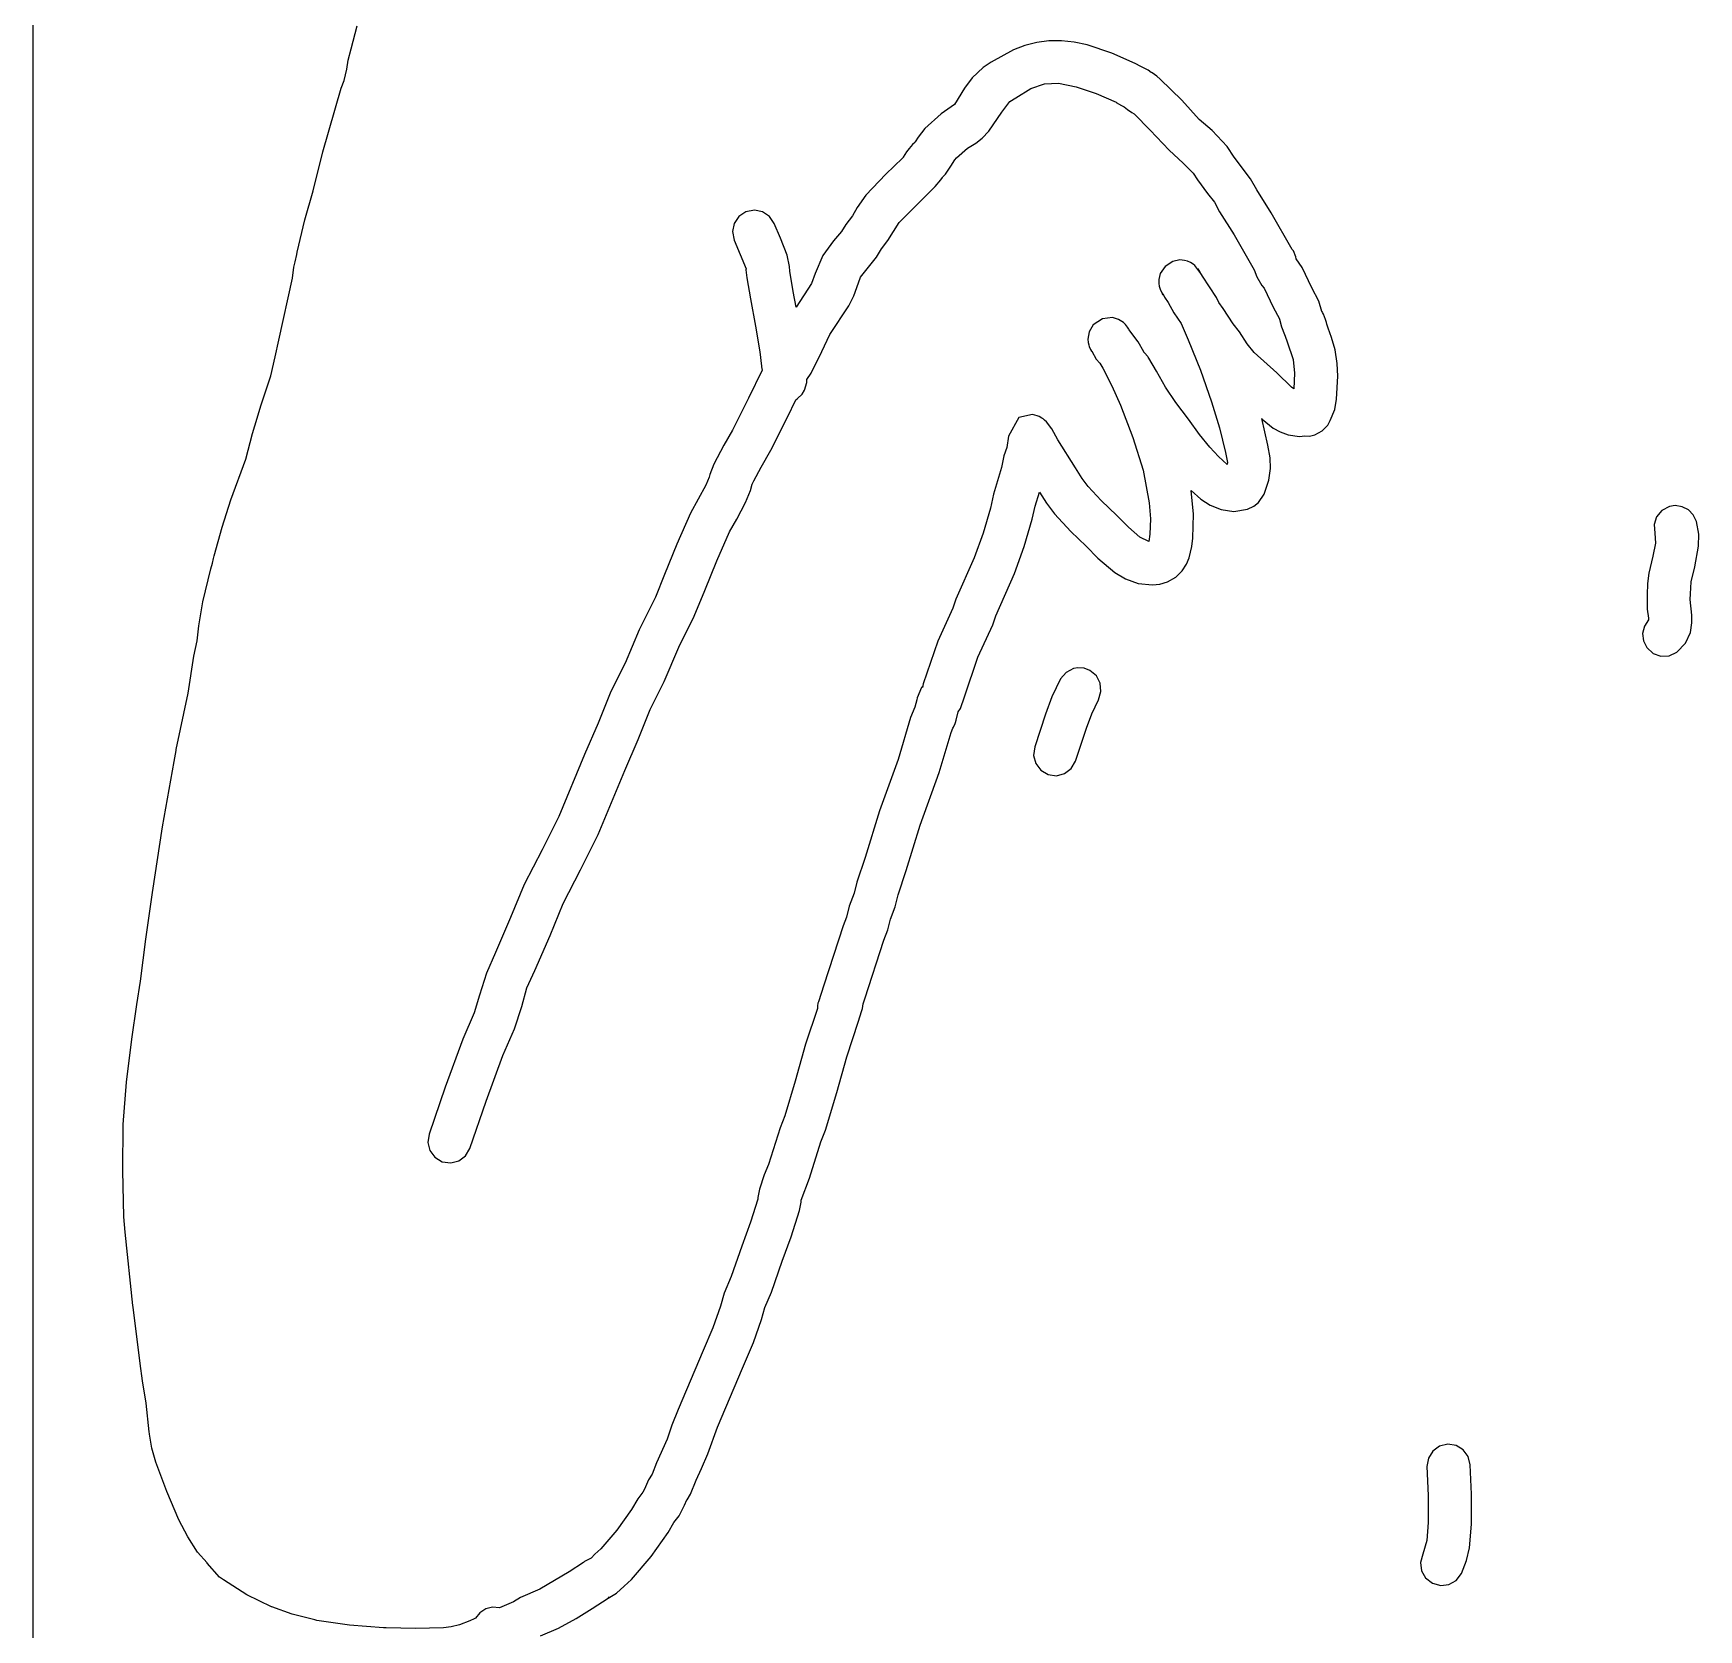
# Model space of a CAD drawing. Extents: x -1 to 541, y -138 to 3207.
# Drawn here: x 103.2 to 288, y 2870.5 to 3047.6 of the extents above; entities that cross this region are included whole.
import ezdxf

# ---------------------------------------------------------------- set-up
doc = ezdxf.new("R2010")
doc.units = 0

msp = doc.modelspace()

# ---------------------------------------------------------------- linework, layer by layer
at = {"layer": 'Calque_1'}
for p, q in [((103.209, 2689.05), (103.209, 3204.3)), ((138.49, 3045.86), (139.144625, 3048.4225)), ((138.166, 3044.6), (138.49, 3045.86)), ((211.966422, 3045.762812), (209.503, 3044.39)), ((213.245963, 3046.238867), (211.966422, 3045.762812)), ((214.559125, 3046.5675), (213.245963, 3046.238867)), ((215.907209, 3046.74332), (214.559125, 3046.5675)), ((217.291516, 3046.760938), (215.907209, 3046.74332)), ((218.713346, 3046.614961), (217.291516, 3046.760938)), ((220.174, 3046.3), (218.713346, 3046.614961)), ((222.893875, 3045.4), (220.174, 3046.3)), ((138.0175, 3043.59625), (138.166, 3044.6)), ((209.503, 3044.39), (208.604, 3043.81)), ((225.469, 3044.26), (222.893875, 3045.4)), ((226.099, 3043.91), (225.469, 3044.26)), ((226.925, 3043.49), (226.099, 3043.91)), ((137.373, 3041.52), (137.71, 3042.36)), ((137.71, 3042.36), (138.0175, 3043.59625)), ((207.390828, 3042.6475), (206.541125, 3041.4925)), ((208.604, 3043.81), (207.390828, 3042.6475)), ((213.920984, 3041.466094), (215.416375, 3041.99875)), ((215.416375, 3041.99875), (216.992578, 3042.057031)), ((216.992578, 3042.057031), (218.933, 3041.67)), ((227.254, 3043.25), (226.925, 3043.49)), ((227.377, 3043.19), (227.254, 3043.25)), ((227.627, 3043.03), (227.377, 3043.19)), ((227.888, 3042.83), (227.627, 3043.03)), ((228.255, 3042.52), (227.888, 3042.83)), ((230.6525, 3040.16), (228.255, 3042.52)), ((135.354, 3034.45), (137.373, 3041.52)), ((206.541125, 3041.4925), (205.445, 3039.7)), ((211.579, 3040.04), (212.223, 3040.43)), ((212.223, 3040.43), (213.920984, 3041.466094)), ((218.933, 3041.67), (221.160375, 3040.9275)), ((221.160375, 3040.9275), (223.357, 3039.96)), ((232.594, 3038.04), (230.6525, 3040.16)), ((203.95, 3038.67), (202.135, 3037.04)), ((205.445, 3039.7), (203.95, 3038.67)), ((209.236, 3036.74), (210.67, 3038.82875)), ((210.67, 3038.82875), (211.579, 3040.04)), ((223.357, 3039.96), (223.388, 3039.90375)), ((223.388, 3039.90375), (223.971, 3039.57)), ((223.971, 3039.57), (224.279, 3039.42)), ((224.279, 3039.42), (224.644, 3039.14)), ((224.644, 3039.14), (225.114, 3038.82)), ((225.114, 3038.82), (225.366, 3038.67)), ((225.366, 3038.67), (227.159875, 3036.8275)), ((202.135, 3037.04), (201.385, 3036.08)), ((208.492453, 3035.945625), (209.236, 3036.74)), ((227.159875, 3036.8275), (229.241, 3034.61)), ((234.0105, 3036.79375), (232.594, 3038.04)), ((235.709, 3035.03), (234.0105, 3036.79375)), ((200.413, 3034.8), (200.09625, 3034.43625)), ((200.773, 3035.24), (200.413, 3034.8)), ((201.017, 3035.49), (200.773, 3035.24)), ((201.053, 3035.54), (201.017, 3035.49)), ((201.385, 3036.08), (201.053, 3035.54)), ((205.655, 3033.76), (206.874, 3034.86)), ((206.874, 3034.86), (207.804125, 3035.4175)), ((207.804125, 3035.4175), (208.492453, 3035.945625)), ((229.241, 3034.61), (230.82425, 3033.1675)), ((236.485, 3033.85), (235.709, 3035.03)), ((134.268, 3030.12), (135.354, 3034.44)), ((135.354, 3034.44), (135.354, 3034.45)), ((199.664, 3033.73), (197.813625, 3031.945)), ((199.745, 3033.82), (199.664, 3033.73)), ((200.09625, 3034.43625), (199.745, 3033.84)), ((199.745, 3033.84), (199.745, 3033.82)), ((204.504, 3032.07), (205.04, 3032.85)), ((205.04, 3032.85), (205.483, 3033.56)), ((205.483, 3033.56), (205.655, 3033.76)), ((230.82425, 3033.1675), (231.938, 3032.07)), ((238.299, 3031.46), (236.485, 3033.85)), ((197.813625, 3031.945), (195.586, 3029.65)), ((203.298, 3030.59), (203.918, 3031.33)), ((203.918, 3031.33), (204.087, 3031.61)), ((204.087, 3031.61), (204.139, 3031.65)), ((204.139, 3031.65), (204.439, 3031.98)), ((204.439, 3031.98), (204.504, 3032.07)), ((231.938, 3032.07), (232.396, 3031.35)), ((232.396, 3031.35), (233.494625, 3029.825)), ((238.977, 3030.22), (238.299, 3031.46)), ((133.339, 3026.89), (134.268, 3030.12)), ((195.586, 3029.65), (194.64775, 3028.27875)), ((201.085875, 3028.375), (203.298, 3030.59)), ((233.494625, 3029.825), (234.285, 3028.84)), ((240.588, 3027.69), (238.977, 3030.22)), ((181.499781, 3027.257187), (180.9915, 3026.49)), ((182.291, 3027.79), (181.499781, 3027.257187)), ((183.226484, 3027.973594), (182.291, 3027.79)), ((184.128125, 3027.78875), (183.226484, 3027.973594)), ((184.894953, 3027.279531), (184.128125, 3027.78875)), ((185.426, 3026.49), (184.894953, 3027.279531)), ((194.11, 3027.35), (193.379, 3026.39)), ((194.64775, 3028.27875), (194.11, 3027.35)), ((199.302, 3026.61), (201.085875, 3028.375)), ((234.285, 3028.84), (234.841, 3027.8)), ((234.841, 3027.8), (236.47, 3025.24)), ((242.893, 3023.62), (240.588, 3027.69)), ((132.496, 3023.29), (133.339, 3026.89)), ((180.9915, 3026.49), (180.807969, 3025.587812)), ((180.807969, 3025.587812), (180.991, 3024.65)), ((186.13825, 3024.865), (185.426, 3026.49)), ((192.907, 3025.59), (192.021625, 3024.58)), ((193.379, 3026.39), (192.907, 3025.59)), ((198.052, 3024.61), (199.302, 3026.61)), ((180.991, 3024.65), (182.319, 3021.46)), ((186.876, 3022.97), (186.13825, 3024.865)), ((192.021625, 3024.58), (190.837, 3022.94)), ((196.787, 3022.76), (197.344, 3023.68)), ((197.344, 3023.68), (198.052, 3024.61)), ((236.47, 3025.24), (238.676, 3021.35)), ((243.054625, 3023.44375), (242.893, 3023.62)), ((131.975, 3020.44), (132.136, 3021.64)), ((132.136, 3021.64), (132.261, 3022.22)), ((132.261, 3022.22), (132.463, 3023.05)), ((132.463, 3023.05), (132.496, 3023.29)), ((187.138625, 3021.72), (186.876, 3022.97)), ((187.15, 3021.19), (187.138625, 3021.72)), ((190.837, 3022.94), (189.95875, 3020.9525)), ((195, 3020.55), (196.787, 3022.76)), ((228.803, 3021.73), (228.276, 3020.93)), ((229.659, 3022.29), (228.803, 3021.73)), ((230.433, 3022.44), (229.659, 3022.29)), ((230.951, 3022.4), (230.433, 3022.44)), ((231.278, 3022.31), (230.951, 3022.4)), ((231.637, 3022.16), (231.278, 3022.31)), ((231.929, 3021.97), (231.637, 3022.16)), ((232.116, 3021.82), (231.929, 3021.97)), ((232.661, 3021.07), (232.116, 3021.82)), ((243.319, 3022.78), (243.054625, 3023.44375)), ((243.367, 3022.58), (243.319, 3022.78)), ((243.999, 3021.6), (243.367, 3022.58)), ((130.451, 3013.53), (131.975, 3020.44)), ((182.319, 3021.46), (182.2935, 3021.33875)), ((182.2935, 3021.33875), (182.406, 3020.46)), ((182.406, 3020.46), (182.796, 3018.14)), ((187.53, 3018.94), (187.15, 3021.19)), ((189.568, 3019.82), (187.853, 3017.2)), ((189.95875, 3020.9525), (189.568, 3019.82)), ((194.608125, 3019.395), (195, 3020.55)), ((228.276, 3020.93), (228.115, 3020.27)), ((228.115, 3020.27), (228.115, 3019.82)), ((228.115, 3019.82), (228.159, 3019.53)), ((232.665, 3021.12), (232.453, 3021.44)), ((232.453, 3021.44), (232.557, 3021.28)), ((232.557, 3021.28), (232.661, 3021.07)), ((232.973, 3020.64), (232.665, 3021.12)), ((234.517, 3018.28), (232.973, 3020.64)), ((238.676, 3021.35), (238.985, 3020.56)), ((238.985, 3020.56), (239.54575, 3019.61875)), ((245.091, 3019.36), (243.999, 3021.6)), ((182.796, 3018.14), (183.369625, 3015.0825)), ((187.853, 3017.2), (187.53, 3018.94)), ((193.698, 3017.37), (194.261578, 3018.474375)), ((194.261578, 3018.474375), (194.608125, 3019.395)), ((228.159, 3019.53), (228.256, 3019.2)), ((228.256, 3019.2), (228.456, 3018.79)), ((228.456, 3018.79), (228.605, 3018.57)), ((228.605, 3018.57), (228.532, 3018.69)), ((228.532, 3018.69), (228.65, 3018.5)), ((228.65, 3018.5), (228.734, 3018.33)), ((228.734, 3018.33), (229.15, 3017.71)), ((234.779, 3017.72), (234.517, 3018.28)), ((239.54575, 3019.61875), (239.796, 3019.3)), ((239.796, 3019.3), (240.813, 3017.2)), ((245.859, 3017.86), (245.091, 3019.36)), ((191.604, 3014.16), (193.698, 3017.37)), ((229.15, 3017.71), (229.762, 3016.57)), ((229.762, 3016.57), (230.574, 3015.38)), ((235.244, 3017.05), (234.779, 3017.72)), ((236.373, 3015.35), (235.244, 3017.05)), ((240.813, 3017.2), (241.483, 3015.91)), ((246.214, 3016.73), (245.859, 3017.86)), ((246.224, 3016.72), (246.214, 3016.73)), ((246.257, 3016.63), (246.224, 3016.72)), ((246.269, 3016.61), (246.257, 3016.63)), ((246.37, 3016.43), (246.269, 3016.61)), ((246.496, 3016.14), (246.37, 3016.43)), ((246.601, 3015.84), (246.496, 3016.14)), ((183.369625, 3015.0825), (183.833, 3012.25)), ((220.387, 3014.47), (220.245, 3013.64)), ((220.832, 3015.23), (220.387, 3014.47)), ((221.854, 3015.92), (220.832, 3015.23)), ((222.955, 3016.04), (221.854, 3015.92)), ((223.628, 3015.85), (222.955, 3016.04)), ((224.196, 3015.49), (223.628, 3015.85)), ((224.41, 3015.28), (224.196, 3015.49)), ((224.647, 3014.98), (224.41, 3015.28)), ((224.768, 3014.78), (224.647, 3014.98)), ((224.807, 3014.7), (224.768, 3014.78)), ((224.896, 3014.59), (224.807, 3014.7)), ((225.817, 3013.36), (224.896, 3014.59)), ((230.574, 3015.38), (231.377, 3013.58)), ((237.053, 3014.47), (236.373, 3015.35)), ((237.927625, 3013.13625), (237.053, 3014.47)), ((241.483, 3015.91), (241.509, 3015.89)), ((241.509, 3015.89), (241.74, 3015.02)), ((241.74, 3015.02), (242.07, 3014.16)), ((246.707, 3015.51), (246.601, 3015.84)), ((246.75, 3015.33), (246.707, 3015.51)), ((246.901, 3014.86), (246.75, 3015.33)), ((247.27375, 3013.8475), (246.901, 3014.86)), ((130.065375, 3011.7075), (130.451, 3013.53)), ((190.721, 3012.295), (191.604, 3014.16)), ((220.245, 3013.64), (220.272, 3013.3)), ((220.272, 3013.3), (220.334, 3013.01)), ((220.334, 3013.01), (220.396, 3012.82)), ((220.396, 3012.82), (220.532, 3012.53)), ((220.493, 3012.6), (220.482, 3012.62)), ((220.482, 3012.62), (220.483, 3012.61)), ((220.483, 3012.61), (220.493, 3012.6)), ((220.483, 3012.61), (220.483, 3012.61)), ((220.532, 3012.53), (220.606, 3012.41)), ((220.606, 3012.41), (220.553, 3012.49)), ((220.553, 3012.49), (220.64, 3012.34)), ((220.646, 3012.34), (220.603, 3012.41)), ((220.603, 3012.41), (220.639, 3012.36)), ((226.429, 3012.24), (225.817, 3013.36)), ((231.377, 3013.58), (232.73575, 3010.205)), ((238.683, 3012.17), (237.927625, 3013.13625)), ((242.07, 3014.16), (242.146, 3013.99)), ((242.146, 3013.99), (242.349, 3013.36)), ((242.349, 3013.36), (243.005, 3011.41)), ((247.684, 3012.46), (247.27375, 3013.8475)), ((247.914906, 3010.971094), (247.684, 3012.46)), ((129.55, 3009.57), (130.065375, 3011.7075)), ((183.833, 3012.25), (184.012, 3010.66)), ((184.012, 3010.66), (184.022, 3010.6)), ((184.022, 3010.6), (184.074, 3010.22)), ((189.541, 3009.89), (190.721, 3012.295)), ((220.639, 3012.36), (220.677, 3012.29)), ((220.64, 3012.34), (220.664, 3012.31)), ((220.661, 3012.31), (220.646, 3012.34)), ((220.662, 3012.31), (220.661, 3012.31)), ((220.677, 3012.29), (220.662, 3012.31)), ((220.664, 3012.31), (221.16475, 3011.43875)), ((221.16475, 3011.43875), (221.553, 3010.98)), ((221.553, 3010.98), (221.878, 3010.42)), ((226.493, 3012.14), (226.429, 3012.24)), ((226.503, 3012.13), (226.493, 3012.14)), ((226.901375, 3011.745), (226.503, 3012.13)), ((226.924, 3011.66), (226.901375, 3011.745)), ((227.001, 3011.54), (226.924, 3011.66)), ((227.857, 3010.09), (227.001, 3011.54)), ((241.21, 3009.91), (238.683, 3012.17)), ((243.005, 3011.41), (243.155875, 3009.8975)), ((247.97425, 3009.55625), (247.914906, 3010.971094)), ((128.493, 3006.36), (129.55, 3009.57)), ((184.074, 3010.22), (182.59, 3007.11)), ((188.772, 3008), (189.0595, 3008.83)), ((189.032, 3009.18), (189.541, 3009.89)), ((189.0595, 3008.83), (189.032, 3009.18)), ((221.878, 3010.42), (222.908375, 3008.47125)), ((228.838, 3008.32), (227.857, 3010.09)), ((232.73575, 3010.205), (233.937, 3006.71)), ((242.816, 3008.34), (241.21, 3009.91)), ((243.155875, 3009.8975), (243.096, 3008.13)), ((247.837, 3006.99), (247.97425, 3009.55625)), ((182.59, 3007.11), (180.789, 3003.55)), ((186.898, 3005), (187.811, 3006.93)), ((187.811, 3006.93), (188.024, 3007.07)), ((188.024, 3007.07), (188.521, 3007.565)), ((188.521, 3007.565), (188.772, 3008)), ((222.908375, 3008.47125), (223.851, 3006.32)), ((230.01225, 3006.6325), (228.838, 3008.32)), ((243.096, 3008.13), (242.816, 3008.34)), ((247.622375, 3005.8425), (247.837, 3006.99)), ((127.81, 3004.02), (128.493, 3006.36)), ((214.093, 3005.28), (212.589, 3004.95)), ((214.62, 3005.16), (214.093, 3005.28)), ((214.847, 3005.06), (214.62, 3005.16)), ((215.138, 3004.9), (214.847, 3005.06)), ((223.851, 3006.32), (225.234781, 3002.758125)), ((231.416, 3004.78), (230.01225, 3006.6325)), ((233.937, 3006.71), (234.84175, 3003.825)), ((247.113, 3004.62), (247.622375, 3005.8425)), ((126.78, 3000.34), (127.531, 3003.17)), ((127.531, 3003.17), (127.81, 3004.02)), ((180.789, 3003.55), (179.820125, 3001.90375)), ((185.048, 3001.34), (186.898, 3005)), ((212.589, 3004.95), (211.427, 3002.89)), ((215.267, 3004.81), (215.138, 3004.9)), ((215.347, 3004.75), (215.267, 3004.81)), ((215.438, 3004.67), (215.347, 3004.75)), ((215.64, 3004.48), (215.438, 3004.67)), ((216.233, 3003.71), (215.64, 3004.48)), ((216.892, 3002.48), (216.233, 3003.71)), ((232.62725, 3003.07625), (231.416, 3004.78)), ((234.84175, 3003.825), (235.502, 3001.06)), ((240.224, 3001.89), (239.524, 3004.84)), ((239.524, 3004.84), (239.594, 3004.77)), ((239.594, 3004.77), (240.804875, 3003.79125)), ((240.804875, 3003.79125), (241.560641, 3003.362344)), ((241.560641, 3003.362344), (242.468, 3003.03)), ((245.427156, 3003.046562), (246.229, 3003.49)), ((246.229, 3003.49), (246.864125, 3004.11875)), ((246.864125, 3004.11875), (247.113, 3004.62)), ((179.820125, 3001.90375), (178.729, 2999.8)), ((183.965625, 2999.43875), (185.048, 3001.34)), ((211.231, 3001.64), (210.909, 3000.71)), ((211.427, 3002.89), (211.231, 3001.64)), ((218.858, 2999.36), (216.892, 3002.48)), ((225.234781, 3002.758125), (226.3615, 2999.11)), ((233.759, 3001.68), (232.62725, 3003.07625)), ((234.731, 3000.62), (233.759, 3001.68)), ((240.477, 3000.49), (240.224, 3001.89)), ((242.468, 3003.03), (243.705, 3002.855)), ((243.705, 3002.855), (244.303, 3002.92)), ((244.303, 3002.92), (244.8355, 3002.89)), ((244.8355, 3002.89), (245.427156, 3003.046562)), ((125.13, 2995.81), (126.78, 3000.34)), ((178.729, 2999.8), (178.28, 2998.65)), ((210.909, 3000.71), (210.666, 2999.41)), ((235.682, 2999.74), (234.731, 3000.62)), ((235.502, 3001.06), (235.712, 2999.96)), ((235.694, 2999.73), (235.682, 2999.74)), ((235.712, 2999.96), (235.694, 2999.73)), ((240.508125, 2999.30875), (240.477, 3000.49)), ((178.22, 2998.35), (177.844, 2997.47)), ((178.28, 2998.65), (178.22, 2998.35)), ((182.992, 2997.55), (183.148, 2997.92)), ((183.148, 2997.92), (183.965625, 2999.43875)), ((210.666, 2999.41), (209.769, 2996.44)), ((219.588875, 2998.20375), (218.858, 2999.36)), ((220.262, 2997.31), (219.588875, 2998.20375)), ((226.3615, 2999.11), (227.050219, 2995.491875)), ((239.808, 2996.46), (240.33, 2998)), ((240.33, 2998), (240.508125, 2999.30875)), ((124.153, 2992.77625), (125.13, 2995.81)), ((177.844, 2997.47), (176.153, 2994.35)), ((182.233, 2995.53), (182.808, 2996.87)), ((182.808, 2996.87), (182.992, 2997.55)), ((209.769, 2996.44), (209.423, 2994.92)), ((214.379, 2995.13), (214.868, 2996.68)), ((214.868, 2996.68), (215.645125, 2995.46)), ((221.71175, 2995.75625), (220.262, 2997.31)), ((231.95175, 2994.25), (231.706, 2996.88)), ((231.706, 2996.88), (232.771, 2995.91)), ((232.771, 2995.91), (233.794516, 2995.251094)), ((239.157875, 2995.545), (239.808, 2996.46)), ((176.153, 2994.35), (174.629375, 2990.925)), ((181.275375, 2993.69), (182.233, 2995.53)), ((209.423, 2994.92), (208.606, 2992.13)), ((214.057, 2993.69), (214.379, 2995.13)), ((215.645125, 2995.46), (216.537, 2994.27)), ((216.537, 2994.27), (218.33825, 2992.32375)), ((223.433, 2994.09), (221.71175, 2995.75625)), ((224.73975, 2992.78875), (223.433, 2994.09)), ((227.050219, 2995.491875), (227.173785, 2993.730391)), ((231.893, 2991.59), (231.95175, 2994.25)), ((233.794516, 2995.251094), (235.032625, 2994.74125)), ((235.032625, 2994.74125), (236.432172, 2994.533281)), ((236.432172, 2994.533281), (237.94, 2994.78)), ((237.94, 2994.78), (238.633922, 2995.115625)), ((238.633922, 2995.115625), (239.157875, 2995.545)), ((283.35025, 2993.95), (283.064937, 2993.073438)), ((283.942687, 2994.654062), (283.35025, 2993.95)), ((284.789, 2995.09), (283.942687, 2994.654062)), ((285.409, 2995.18), (284.789, 2995.09)), ((285.41, 2995.18), (285.409, 2995.18)), ((285.413, 2995.18), (285.41, 2995.18)), ((286.195969, 2995.062812), (285.413, 2995.18)), ((286.882, 2994.7075), (286.195969, 2995.062812)), ((287.420281, 2994.153438), (286.882, 2994.7075)), ((287.76, 2993.44), (287.420281, 2994.153438)), ((123.284, 2989.63), (124.153, 2992.77625)), ((179.0605, 2989.07375), (180.479, 2992.27)), ((180.479, 2992.27), (181.275375, 2993.69)), ((208.606, 2992.13), (207.633, 2989.4)), ((213.164625, 2990.6425), (214.057, 2993.69)), ((218.33825, 2992.32375), (220.051, 2990.67)), ((226.003, 2991.69), (224.73975, 2992.78875)), ((227.173785, 2993.730391), (227.12, 2992.02)), ((283.064937, 2993.073438), (283.14, 2992.12)), ((283.14, 2992.12), (283.226125, 2991.0275)), ((288.018438, 2992.004375), (287.76, 2993.44)), ((174.629375, 2990.925), (173.258, 2987.53)), ((212.093, 2987.64), (213.164625, 2990.6425)), ((220.051, 2990.67), (221.34925, 2989.35625)), ((226.99, 2991.19), (226.003, 2991.69)), ((227.12, 2992.02), (226.99, 2991.19)), ((231.488, 2989.4), (231.7895, 2990.64875)), ((231.7895, 2990.64875), (231.893, 2991.59)), ((283.226125, 2991.0275), (282.941, 2989.59)), ((287.596, 2988.41), (288.01325, 2990.67)), ((288.01325, 2990.67), (288.018438, 2992.004375)), ((122.923, 2988.17), (123.103, 2988.8)), ((123.103, 2988.8), (123.207, 2989.32)), ((123.207, 2989.32), (123.284, 2989.63)), ((177.717, 2985.75), (179.0605, 2989.07375)), ((207.633, 2989.4), (205.596, 2984.82)), ((221.34925, 2989.35625), (223.21, 2987.78)), ((230.681125, 2987.93), (231.173953, 2988.679063)), ((231.173953, 2988.679063), (231.488, 2989.4)), ((282.941, 2989.59), (282.487125, 2987.6925)), ((287.1965, 2986.7175), (287.596, 2988.41)), ((122.02, 2984.51), (122.923, 2988.17)), ((173.258, 2987.53), (172.256, 2985.04)), ((210.016, 2982.96), (212.093, 2987.64)), ((223.21, 2987.78), (224.410313, 2987.064688)), ((224.410313, 2987.064688), (225.83375, 2986.5425)), ((225.83375, 2986.5425), (227.411313, 2986.376562)), ((228.236328, 2986.478164), (229.074, 2986.73)), ((229.074, 2986.73), (229.988234, 2987.248438)), ((229.988234, 2987.248438), (230.681125, 2987.93)), ((282.332516, 2986.544063), (282.316, 2985.27)), ((282.487125, 2987.6925), (282.332516, 2986.544063)), ((287.103, 2985.4), (287.1965, 2986.7175)), ((172.256, 2985.04), (170.44, 2981.41)), ((176.56, 2982.92), (177.717, 2985.75)), ((205.596, 2984.82), (205.26, 2983.82)), ((227.411313, 2986.376562), (228.236328, 2986.478164)), ((282.316, 2985.27), (282.31075, 2983.68625)), ((287.079, 2984.76), (287.103, 2985.4)), ((287.239, 2983.04), (287.079, 2984.76)), ((121.582, 2981.86), (122.02, 2984.51)), ((174.827, 2979.47), (176.56, 2982.92)), ((205.26, 2983.82), (203.576, 2980.13)), ((209.683, 2981.97), (210.016, 2982.96)), ((282.31075, 2983.68625), (282.448, 2982.68)), ((287.259, 2982.16125), (287.239, 2983.04)), ((121.385, 2980.19), (121.582, 2981.86)), ((170.44, 2981.41), (168.898, 2977.72)), ((208.025, 2978.35), (209.683, 2981.97)), ((281.990672, 2981.798125), (281.796625, 2981.0025)), ((281.796625, 2981.0025), (281.881016, 2980.188125)), ((282.458, 2982.5), (281.990672, 2981.798125)), ((282.448, 2982.68), (282.458, 2982.5)), ((286.559375, 2979.94), (287.096, 2981.11)), ((287.096, 2981.11), (287.259, 2982.16125)), ((121.026, 2978.49), (121.385, 2980.19)), ((173.232, 2975.66), (174.827, 2979.47)), ((203.576, 2980.13), (201.971, 2975.4)), ((281.881016, 2980.188125), (282.249, 2979.43)), ((282.249, 2979.43), (282.955484, 2978.787813)), ((285.605, 2978.92), (286.559375, 2979.94)), ((120.382, 2974.39), (121.026, 2978.49)), ((168.898, 2977.72), (167.29, 2974.57)), ((206.547, 2973.97), (208.025, 2978.35)), ((282.955484, 2978.787813), (283.822375, 2978.4775)), ((283.822375, 2978.4775), (284.741578, 2978.515937)), ((284.741578, 2978.515937), (285.605, 2978.92)), ((171.651, 2972.56), (173.232, 2975.66)), ((217.204, 2975.96), (216.236063, 2973.959063)), ((217.8085, 2976.67625), (217.204, 2975.96)), ((218.641, 2977.1), (217.8085, 2976.67625)), ((219.103, 2977.19), (218.641, 2977.1)), ((219.80625, 2977.14625), (219.103, 2977.19)), ((219.103, 2977.19), (219.103, 2977.19)), ((219.103, 2977.19), (219.103, 2977.19)), ((220.466, 2976.9), (219.80625, 2977.14625)), ((221.192219, 2976.28375), (220.466, 2976.9)), ((221.61075, 2975.465), (221.192219, 2976.28375)), ((221.691406, 2974.54875), (221.61075, 2975.465)), ((119.08, 2968.12), (120.382, 2974.39)), ((167.29, 2974.57), (165.879, 2971.03)), ((201.241, 2973.65), (201.035, 2972.81)), ((201.299, 2973.85), (201.241, 2973.65)), ((201.761625, 2974.995), (201.299, 2973.85)), ((201.868109, 2975.126875), (201.761625, 2974.995)), ((201.883, 2975), (201.868109, 2975.126875)), ((201.971, 2975.4), (201.883, 2975)), ((206.103625, 2972.67375), (206.547, 2973.97)), ((216.236063, 2973.959063), (215.52275, 2972.05)), ((220.665172, 2972.092031), (221.404, 2973.64)), ((221.404, 2973.64), (221.691406, 2974.54875)), ((170.336, 2969.25), (171.651, 2972.56)), ((201.035, 2972.81), (200.566, 2971.66)), ((205.613, 2971.36), (205.844, 2972.3)), ((205.844, 2972.3), (206.103625, 2972.67375)), ((215.52275, 2972.05), (214.35, 2968.41)), ((220.074375, 2970.48125), (220.665172, 2972.092031)), ((165.879, 2971.03), (164.387, 2967.58)), ((200.566, 2971.66), (199.17, 2967.03)), ((203.739, 2965.58), (205.07, 2970.02)), ((205.07, 2970.02), (205.249, 2970.5)), ((205.249, 2970.5), (205.326, 2970.59)), ((205.326, 2970.59), (205.512, 2970.99)), ((205.512, 2970.99), (205.552, 2971.11)), ((205.552, 2971.11), (205.623, 2971.37)), ((205.623, 2971.37), (205.613, 2971.36)), ((218.876, 2966.82), (220.074375, 2970.48125)), ((119.06, 2968.03), (119.08, 2968.12)), ((168.846, 2965.81), (170.336, 2969.25)), ((214.35, 2968.41), (214.217078, 2967.466406)), ((117.543625, 2959.54875), (118.83, 2966.79)), ((118.83, 2966.8), (119.06, 2968.03)), ((118.83, 2966.79), (118.83, 2966.8)), ((164.387, 2967.58), (161.529, 2960.68)), ((199.17, 2967.03), (197.112, 2961.32)), ((214.217078, 2967.466406), (214.448375, 2966.57625)), ((214.448375, 2966.57625), (214.996734, 2965.837969)), ((218.387875, 2966.001094), (218.876, 2966.82)), ((165.894, 2958.68), (168.846, 2965.81)), ((201.633, 2959.72), (203.739, 2965.58)), ((214.996734, 2965.837969), (215.815, 2965.35)), ((215.815, 2965.35), (216.75875, 2965.218281)), ((216.75875, 2965.218281), (217.64925, 2965.45125)), ((217.64925, 2965.45125), (218.387875, 2966.001094)), ((161.529, 2960.68), (159.681, 2956.99375)), ((197.112, 2961.32), (195.518, 2956.13)), ((116.435, 2952.24), (117.543625, 2959.54875)), ((200.089, 2954.68), (201.633, 2959.72)), ((159.681, 2956.99375), (157.698, 2953.15)), ((163.932625, 2954.755), (165.894, 2958.68)), ((195.518, 2956.13), (194.61, 2953.39)), ((162.011, 2951.04), (163.932625, 2954.755)), ((194.61, 2953.39), (194.292, 2952.17)), ((199.198, 2952.01), (200.089, 2954.68)), ((115.703, 2947.07), (116.435, 2952.24)), ((157.698, 2953.15), (156.177, 2949.47)), ((194.292, 2952.17), (193.744, 2950.74)), ((198.847, 2950.68), (199.198, 2952.01)), ((160.549, 2947.49), (162.011, 2951.04)), ((193.744, 2950.74), (193.456, 2949.52)), ((198.315, 2949.29), (198.847, 2950.68)), ((156.177, 2949.47), (154.502, 2945.58)), ((193.073, 2948.54), (190.926, 2941.97)), ((193.456, 2949.52), (193.073, 2948.54)), ((197.599, 2946.96), (198.037, 2948.11)), ((198.037, 2948.11), (198.315, 2949.29)), ((115.1, 2942.41), (115.703, 2947.07)), ((158.881, 2943.61), (160.549, 2947.49)), ((195.476, 2940.47), (197.599, 2946.96)), ((154.502, 2945.58), (153.49, 2943.32)), ((114.679, 2939.83), (115.1, 2942.41)), ((153.49, 2943.32), (152.73975, 2940.86125)), ((157.991, 2941.66), (158.881, 2943.61)), ((152.73975, 2940.86125), (152.147, 2938.89)), ((157.404125, 2939.6175), (157.991, 2941.66)), ((190.926, 2941.97), (190.332, 2940.13)), ((195.295, 2939.91), (195.476, 2940.47)), ((114.135, 2935.99), (114.679, 2939.83)), ((152.147, 2938.89), (150.871, 2935.99)), ((156.608, 2937.11), (157.404125, 2939.6175)), ((190.214, 2939.38), (188.902, 2935.42)), ((190.24, 2939.46), (190.214, 2939.38)), ((190.287, 2939.96), (190.24, 2939.67)), ((190.24, 2939.67), (190.24, 2939.46)), ((190.332, 2940.13), (190.287, 2939.96)), ((194.796, 2937.97), (195.119, 2939.05)), ((195.119, 2939.05), (195.207, 2939.38)), ((195.207, 2939.38), (195.295, 2939.9)), ((195.295, 2939.9), (195.295, 2939.91)), ((155.314, 2934.18), (156.608, 2937.11)), ((193.486, 2934.02), (194.796, 2937.97)), ((113.541625, 2931.22625), (114.135, 2935.98)), ((114.135, 2935.98), (114.135, 2935.99)), ((150.871, 2935.99), (148.905125, 2930.6675)), ((188.902, 2935.42), (187.74925, 2931.32625)), ((153.448625, 2929.1125), (155.314, 2934.18)), ((192.37825, 2930.05625), (193.486, 2934.02)), ((113.186, 2926.51), (113.541625, 2931.22625)), ((187.74925, 2931.32625), (186.592, 2927.48)), ((148.905125, 2930.6675), (147.126, 2925.45)), ((191.116, 2925.89), (192.37825, 2930.05625)), ((151.653, 2923.85), (153.448625, 2929.1125)), ((186.592, 2927.48), (186.075, 2926.16)), ((113.12925, 2921.4075), (113.186, 2926.51)), ((186.075, 2926.16), (184.78, 2922.06)), ((190.604, 2924.58), (191.116, 2925.89)), ((147.126, 2925.45), (146.993219, 2924.50625)), ((146.993219, 2924.50625), (147.22475, 2923.615)), ((151.164437, 2923.031094), (151.653, 2923.85)), ((189.328, 2920.54), (190.604, 2924.58)), ((147.22475, 2923.615), (147.773156, 2922.87375)), ((147.773156, 2922.87375), (148.591, 2922.38)), ((148.591, 2922.38), (149.535188, 2922.248281)), ((149.535188, 2922.248281), (150.42575, 2922.48125)), ((150.42575, 2922.48125), (151.164437, 2923.031094)), ((184.78, 2922.06), (184.327125, 2920.92875)), ((113.251, 2916.26), (113.12925, 2921.4075)), ((184.327125, 2920.92875), (183.785, 2919.34)), ((188.42, 2918.11), (189.328, 2920.54)), ((183.608, 2918.22), (182.797, 2915.67125)), ((183.785, 2919.34), (183.602375, 2918.42375)), ((183.602375, 2918.42375), (183.608, 2918.22)), ((187.31725, 2914.0625), (188.237, 2916.97)), ((188.237, 2916.97), (188.4245, 2917.9)), ((188.4245, 2917.9), (188.42, 2918.11)), ((113.398, 2914.57), (113.251, 2916.26)), ((114.265, 2906.43), (113.398, 2914.57)), ((182.797, 2915.67125), (181.821, 2913.01)), ((181.821, 2913.01), (180.655, 2909.65)), ((186.321, 2911.35), (187.31725, 2914.0625)), ((185.122, 2907.91), (186.321, 2911.35)), ((180.655, 2909.65), (179.886, 2907.8)), ((179.886, 2907.8), (179.479, 2906.35)), ((184.4, 2906.19), (185.122, 2907.91)), ((114.287, 2906.24), (114.265, 2906.43)), ((115.059, 2899.99), (114.287, 2906.24)), ((179.479, 2906.35), (178.633, 2903.96)), ((184.035, 2904.86), (184.4, 2906.19)), ((178.633, 2903.96), (177.538, 2901.45)), ((183.134, 2902.31), (184.035, 2904.86)), ((181.914, 2899.49), (183.134, 2902.31)), ((115.311, 2898.08), (115.059, 2899.99)), ((177.538, 2901.45), (174.762, 2894.9)), ((115.746, 2895.58), (115.311, 2898.08)), ((179.136, 2892.94), (181.914, 2899.49)), ((116.061, 2892.4), (115.746, 2895.58)), ((174.762, 2894.9), (174.079125, 2893.1325)), ((116.088, 2892.19), (116.061, 2892.4)), ((174.079125, 2893.1325), (173.562, 2891.59)), ((178.074, 2889.96), (179.136, 2892.94)), ((116.088, 2892.15), (116.088, 2892.19)), ((116.34875, 2890.5975), (116.088, 2892.15)), ((116.797, 2889.06), (116.34875, 2890.5975)), ((173.562, 2891.59), (172.362, 2888.98)), ((259.243438, 2890.825469), (258.502, 2890.28125)), ((260.169, 2891.05), (259.243438, 2890.825469)), ((261.110219, 2890.897344), (260.169, 2891.05)), ((261.893, 2890.41375), (261.110219, 2890.897344)), ((118.031625, 2885.78375), (116.797, 2889.06)), ((172.362, 2888.98), (171.884, 2887.73)), ((177.3705, 2888.33), (178.074, 2889.96)), ((258.018563, 2889.498906), (257.867, 2888.56)), ((258.502, 2890.28125), (258.018563, 2889.498906)), ((262.437281, 2889.673281), (261.893, 2890.41375)), ((262.663, 2888.75), (262.437281, 2889.673281)), ((262.804625, 2885.4875), (262.663, 2888.75)), ((171.481, 2887.07), (171.025, 2886.05)), ((171.884, 2887.73), (171.481, 2887.07)), ((176.133, 2885.48), (176.754, 2887.06)), ((176.754, 2887.06), (177.3705, 2888.33)), ((257.867, 2888.56), (258.005875, 2885.3475)), ((119.366, 2882.65), (118.031625, 2885.78375)), ((170.287, 2884.98), (169.597, 2883.79)), ((170.857, 2885.73), (170.287, 2884.98)), ((171.025, 2886.05), (170.857, 2885.73)), ((175.774625, 2884.85375), (176.133, 2885.48)), ((258.005875, 2885.3475), (258.012, 2882.36)), ((262.809, 2882.18), (262.804625, 2885.4875)), ((169.597, 2883.79), (167.969375, 2881.5)), ((174.304, 2882.36), (174.864, 2883.09)), ((174.864, 2883.09), (175.477, 2884.27)), ((175.477, 2884.27), (175.732, 2884.85)), ((175.707328, 2884.778281), (175.774625, 2884.85375)), ((175.732, 2884.85), (175.707328, 2884.778281)), ((120.36125, 2880.76), (119.366, 2882.65)), ((167.969375, 2881.5), (166.2, 2879.42)), ((171.7855, 2878.5675), (173.656, 2881.24)), ((173.656, 2881.24), (174.304, 2882.36)), ((258.012, 2882.36), (257.854, 2880.36125)), ((262.591, 2879.55375), (262.809, 2882.18)), ((121.436, 2879.05), (120.36125, 2880.76)), ((166.2, 2879.42), (165.535, 2878.85)), ((257.854, 2880.36125), (257.39, 2878.82)), ((262.2645, 2878.137031), (262.591, 2879.55375)), ((122.491, 2877.87), (121.436, 2879.05)), ((122.502, 2877.83), (122.491, 2877.87)), ((123.874, 2876.27), (122.502, 2877.83)), ((164.281, 2877.93), (162.688, 2876.86)), ((164.389, 2878.01), (164.281, 2877.93)), ((165.114, 2878.41), (164.389, 2878.01)), ((165.535, 2878.85), (165.114, 2878.41)), ((169.597, 2876.03), (171.7855, 2878.5675)), ((257.39, 2878.82), (257.142328, 2877.903594)), ((257.142328, 2877.903594), (257.262625, 2876.99375)), ((261.686, 2876.68), (262.2645, 2878.137031)), ((124.306, 2875.99), (123.874, 2876.27)), ((124.316, 2875.99), (124.306, 2875.99)), ((126.90925, 2874.3425), (124.316, 2875.99)), ((162.688, 2876.86), (159.406, 2874.94)), ((168.771, 2875.3), (169.597, 2876.03)), ((257.262625, 2876.99375), (257.716109, 2876.194531)), ((257.716109, 2876.194531), (258.468, 2875.61)), ((260.300125, 2875.48125), (261.100641, 2875.932031)), ((261.100641, 2875.932031), (261.686, 2876.68)), ((129.648, 2873.01), (126.90925, 2874.3425)), ((157.291, 2874.03), (156.494, 2873.54)), ((159.406, 2874.94), (157.291, 2874.03)), ((165.241, 2872.8), (166.995, 2873.97)), ((166.989, 2873.97), (167.097, 2874.05)), ((166.999, 2873.97), (166.989, 2873.97)), ((166.995, 2873.97), (167.912, 2874.5)), ((167.097, 2874.05), (166.999, 2873.98)), ((166.999, 2873.98), (166.999, 2873.97)), ((167.912, 2874.5), (168.771, 2875.3)), ((258.468, 2875.61), (259.388047, 2875.362344)), ((259.388047, 2875.362344), (260.300125, 2875.48125)), ((129.695, 2872.99), (129.648, 2873.01)), ((131.931, 2872.18), (129.695, 2872.99)), ((134.32, 2871.58), (131.931, 2872.18)), ((152.772906, 2872.344375), (152.281, 2871.73)), ((153.41875, 2872.76), (152.772906, 2872.344375)), ((154.161719, 2872.950625), (153.41875, 2872.76)), ((154.945, 2872.89), (154.161719, 2872.950625)), ((154.955, 2872.89), (154.945, 2872.89)), ((156.494, 2873.54), (154.955, 2872.89)), ((163.466125, 2871.69), (165.241, 2872.8)), ((134.456, 2871.56), (134.32, 2871.58)), ((134.686, 2871.49), (134.456, 2871.56)), ((138.289875, 2870.95375), (134.686, 2871.49)), ((142.076, 2870.68), (138.289875, 2870.95375)), ((142.36, 2870.66), (142.076, 2870.68)), ((145.622125, 2870.58375), (142.36, 2870.66)), ((148.741, 2870.68), (145.622125, 2870.58375)), ((149.584, 2870.79), (148.741, 2870.68)), ((150.507625, 2871.00125), (149.584, 2870.79)), ((151.645, 2871.43), (150.507625, 2871.00125)), ((152.127, 2871.67), (151.645, 2871.43)), ((152.281, 2871.73), (152.127, 2871.67)), ((159.479, 2869.76), (161.479, 2870.61)), ((161.479, 2870.61), (163.466125, 2871.69))]:
    msp.add_line(p, q, dxfattribs=at)

doc.saveas('drawing.dxf')
